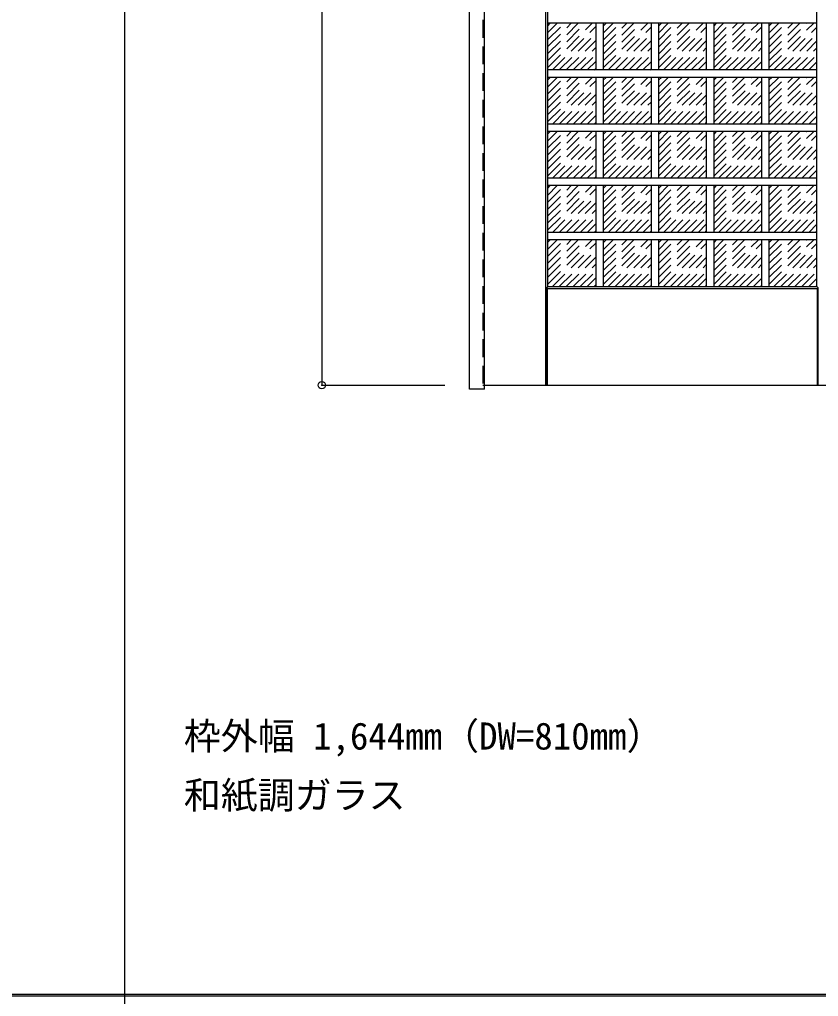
# Model space of a CAD drawing. Units: millimetres, scale not verified. Extents: x -6000 to 5700, y -4307 to 4175.
# Drawn here: x -2909 to -1287, y 186 to 2168 of the extents above; entities that cross this region are included whole.
import ezdxf
from ezdxf.enums import TextEntityAlignment as Align

# ---------------------------------------------------------------- set-up
doc = ezdxf.new("R2010")
doc.units = ezdxf.units.MM
doc.header["$LTSCALE"] = 30
doc.header["$PDMODE"] = 32
doc.header["$PDSIZE"] = 15
doc.linetypes.add('DASHED1', pattern=[1.8, 1.2, -0.6])
for name, color, linetype in [('0-2_扉', 4, 'DASHED1'), ('0-3_仕上げ', 3, 'Continuous'), ('0-4_枠', 3, 'Continuous'), ('0-A_文字', 7, 'Continuous'), ('0-B_寸法', 7, 'Continuous'), ('0-C_ハッチ', 4, 'DASHED1'), ('F-1_枠', 6, 'Continuous')]:
    doc.layers.add(name, color=color, linetype=linetype)
doc.styles.add('ＭＳ ゴシック', font='')
doc.styles.get('ＭＳ ゴシック').set_extended_font_data('MS Gothic')

msp = doc.modelspace()

# ---------------------------------------------------------------- linework, layer by layer
at = {"layer": '0-2_扉'}
for p, q in [((-1968, 3409.5), (-1968, 1426.5)), ((-1968, 1426.5), (-1965, 1426.5))]:
    msp.add_line(p, q, dxfattribs=at)
at = {"layer": '0-2_扉', "color": 3, "linetype": 'Continuous'}
msp.add_line((-1965, 1426.5), (-1158, 1426.5), dxfattribs=at)
at = {"layer": '0-3_仕上げ', "color": 7}
for p, q in [((-1840, 1426.5), (-1840, 3409.5)), ((-1838.5, 1624), (-1836, 1626.5)), ((-1290, 1626.5), (-1287.5, 1624)), ((-1838.5, 1426.5), (-1838.5, 1624)), ((-1837, 1622.5), (-1838.5, 1624)), ((-1837, 1426.5), (-1837, 1622.5)), ((-1837, 1622.5), (-1289, 1622.5)), ((-1289, 1622.5), (-1287.5, 1624)), ((-1289, 1426.5), (-1289, 1622.5)), ((-1287.5, 1426.5), (-1287.5, 1624))]:
    msp.add_line(p, q, dxfattribs=at)
at = {"layer": '0-3_仕上げ'}
for p, q in [((-1836, 1626.5), (-1836, 3259.5)), ((-1290, 1626.5), (-1290, 3259.5)), ((-1290, 2160.83), (-1836, 2160.83)), ((-1738.8, 2160.83), (-1738.8, 2065.97)), ((-1723.8, 2160.83), (-1723.8, 2065.97)), ((-1626.6, 2160.83), (-1626.6, 2065.97)), ((-1611.6, 2160.83), (-1611.6, 2065.97)), ((-1514.4, 2160.83), (-1514.4, 2065.97)), ((-1499.4, 2160.83), (-1499.4, 2065.97)), ((-1402.2, 2160.83), (-1402.2, 2065.97)), ((-1387.2, 2160.83), (-1387.2, 2065.97)), ((-1290, 2065.97), (-1836, 2065.97)), ((-1290, 2050.97), (-1836, 2050.97)), ((-1738.8, 2050.97), (-1738.8, 1956.1)), ((-1723.8, 2050.97), (-1723.8, 1956.1)), ((-1626.6, 2050.97), (-1626.6, 1956.1)), ((-1611.6, 2050.97), (-1611.6, 1956.1)), ((-1514.4, 2050.97), (-1514.4, 1956.1)), ((-1499.4, 2050.97), (-1499.4, 1956.1)), ((-1402.2, 2050.97), (-1402.2, 1956.1)), ((-1387.2, 2050.97), (-1387.2, 1956.1)), ((-1290, 1956.1), (-1836, 1956.1)), ((-1290, 1941.1), (-1836, 1941.1)), ((-1738.8, 1941.1), (-1738.8, 1846.23)), ((-1723.8, 1941.1), (-1723.8, 1846.23)), ((-1626.6, 1941.1), (-1626.6, 1846.23)), ((-1611.6, 1941.1), (-1611.6, 1846.23)), ((-1514.4, 1941.1), (-1514.4, 1846.23)), ((-1499.4, 1941.1), (-1499.4, 1846.23)), ((-1402.2, 1941.1), (-1402.2, 1846.23)), ((-1387.2, 1941.1), (-1387.2, 1846.23)), ((-1290, 1846.23), (-1836, 1846.23)), ((-1290, 1831.23), (-1836, 1831.23)), ((-1738.8, 1831.23), (-1738.8, 1736.37)), ((-1723.8, 1831.23), (-1723.8, 1736.37)), ((-1626.6, 1831.23), (-1626.6, 1736.37)), ((-1611.6, 1831.23), (-1611.6, 1736.37)), ((-1514.4, 1831.23), (-1514.4, 1736.37)), ((-1499.4, 1831.23), (-1499.4, 1736.37)), ((-1402.2, 1831.23), (-1402.2, 1736.37)), ((-1387.2, 1831.23), (-1387.2, 1736.37)), ((-1290, 1736.37), (-1836, 1736.37)), ((-1290, 1721.37), (-1836, 1721.37)), ((-1738.8, 1721.37), (-1738.8, 1626.5)), ((-1723.8, 1721.37), (-1723.8, 1626.5)), ((-1626.6, 1721.37), (-1626.6, 1626.5)), ((-1611.6, 1721.37), (-1611.6, 1626.5)), ((-1514.4, 1721.37), (-1514.4, 1626.5)), ((-1499.4, 1721.37), (-1499.4, 1626.5)), ((-1402.2, 1721.37), (-1402.2, 1626.5)), ((-1387.2, 1721.37), (-1387.2, 1626.5)), ((-1836, 1626.5), (-1290, 1626.5))]:
    msp.add_line(p, q, dxfattribs=at)
at = {"layer": '0-4_枠'}
for p, q in [((-1995, 1418), (-1995, 3453)), ((-1965, 1418), (-1965, 3453)), ((-1965, 1418), (-1995, 1418))]:
    msp.add_line(p, q, dxfattribs=at)
at = {"layer": '0-B_寸法', "color": 4}
for p, q in [((-2295, 3409.5), (-2295, 1426.5)), ((-2295, 1426.5), (-2045, 1426.5))]:
    msp.add_line(p, q, dxfattribs=at)
at = {"layer": '0-B_寸法'}
msp.add_point((-2295, 1426.5), dxfattribs=at)
at = {"layer": '0-C_ハッチ'}
for p, q in [((-1836, 2071.02), (-1746.19, 2160.83)), ((-1836, 2085.16), (-1760.33, 2160.83)), ((-1836, 2099.31), (-1774.47, 2160.83)), ((-1836, 2113.45), (-1788.61, 2160.83)), ((-1836, 2127.59), (-1802.76, 2160.83)), ((-1836, 2141.73), (-1816.9, 2160.83)), ((-1836, 2155.87), (-1831.04, 2160.83)), ((-1723.8, 2070.08), (-1633.05, 2160.83)), ((-1723.8, 2084.23), (-1647.19, 2160.83)), ((-1723.8, 2098.37), (-1661.33, 2160.83)), ((-1723.8, 2112.51), (-1675.48, 2160.83)), ((-1723.8, 2126.65), (-1689.62, 2160.83)), ((-1723.8, 2140.79), (-1703.76, 2160.83)), ((-1723.8, 2154.94), (-1717.9, 2160.83)), ((-1611.6, 2070.08), (-1520.85, 2160.83)), ((-1611.6, 2084.23), (-1534.99, 2160.83)), ((-1611.6, 2098.37), (-1549.13, 2160.83)), ((-1611.6, 2112.51), (-1563.28, 2160.83)), ((-1611.6, 2126.65), (-1577.42, 2160.83)), ((-1611.6, 2140.79), (-1591.56, 2160.83)), ((-1611.6, 2154.94), (-1605.7, 2160.83)), ((-1499.4, 2070.08), (-1408.65, 2160.83)), ((-1499.4, 2084.23), (-1422.79, 2160.83)), ((-1499.4, 2098.37), (-1436.93, 2160.83)), ((-1499.4, 2112.51), (-1451.08, 2160.83)), ((-1499.4, 2126.65), (-1465.22, 2160.83)), ((-1499.4, 2140.79), (-1479.36, 2160.83)), ((-1499.4, 2154.94), (-1493.5, 2160.83)), ((-1387.2, 2070.08), (-1296.45, 2160.83)), ((-1387.2, 2084.23), (-1310.59, 2160.83)), ((-1387.2, 2098.37), (-1324.73, 2160.83)), ((-1387.2, 2112.51), (-1338.88, 2160.83)), ((-1387.2, 2126.65), (-1353.02, 2160.83)), ((-1387.2, 2140.79), (-1367.16, 2160.83)), ((-1387.2, 2154.94), (-1381.3, 2160.83)), ((-1826.91, 2065.97), (-1738.8, 2154.08)), ((-1713.78, 2065.97), (-1626.6, 2153.14)), ((-1601.58, 2065.97), (-1514.4, 2153.14)), ((-1489.38, 2065.97), (-1402.2, 2153.14)), ((-1377.18, 2065.97), (-1290, 2153.14)), ((-1812.77, 2065.97), (-1738.8, 2139.94)), ((-1798.63, 2065.97), (-1738.8, 2125.79)), ((-1699.63, 2065.97), (-1626.6, 2139)), ((-1685.49, 2065.97), (-1626.6, 2124.86)), ((-1587.43, 2065.97), (-1514.4, 2139)), ((-1573.29, 2065.97), (-1514.4, 2124.86)), ((-1475.23, 2065.97), (-1402.2, 2139)), ((-1461.09, 2065.97), (-1402.2, 2124.86)), ((-1363.03, 2065.97), (-1290, 2139)), ((-1348.89, 2065.97), (-1290, 2124.86)), ((-1784.49, 2065.97), (-1738.8, 2111.65)), ((-1671.35, 2065.97), (-1626.6, 2110.72)), ((-1559.15, 2065.97), (-1514.4, 2110.72)), ((-1446.95, 2065.97), (-1402.2, 2110.72)), ((-1334.75, 2065.97), (-1290, 2110.72)), ((-1770.34, 2065.97), (-1738.8, 2097.51)), ((-1756.2, 2065.97), (-1738.8, 2083.37)), ((-1657.21, 2065.97), (-1626.6, 2096.57)), ((-1643.06, 2065.97), (-1626.6, 2082.43)), ((-1545.01, 2065.97), (-1514.4, 2096.57)), ((-1530.86, 2065.97), (-1514.4, 2082.43)), ((-1432.81, 2065.97), (-1402.2, 2096.57)), ((-1418.66, 2065.97), (-1402.2, 2082.43)), ((-1320.61, 2065.97), (-1290, 2096.57)), ((-1306.46, 2065.97), (-1290, 2082.43)), ((-1742.06, 2065.97), (-1738.8, 2069.23)), ((-1628.92, 2065.97), (-1626.6, 2068.29)), ((-1516.72, 2065.97), (-1514.4, 2068.29)), ((-1404.52, 2065.97), (-1402.2, 2068.29)), ((-1292.32, 2065.97), (-1290, 2068.29)), ((-1836, 1961.15), (-1746.19, 2050.97)), ((-1836, 1975.3), (-1760.33, 2050.97)), ((-1836, 1989.44), (-1774.47, 2050.97)), ((-1836, 2003.58), (-1788.61, 2050.97)), ((-1836, 2017.72), (-1802.76, 2050.97)), ((-1836, 2031.86), (-1816.9, 2050.97)), ((-1836, 2046.01), (-1831.04, 2050.97)), ((-1826.91, 1956.1), (-1738.8, 2044.21)), ((-1723.8, 1960.22), (-1633.05, 2050.97)), ((-1723.8, 1974.36), (-1647.19, 2050.97)), ((-1723.8, 1988.5), (-1661.33, 2050.97)), ((-1723.8, 2002.64), (-1675.48, 2050.97)), ((-1723.8, 2016.79), (-1689.62, 2050.97)), ((-1723.8, 2030.93), (-1703.76, 2050.97)), ((-1723.8, 2045.07), (-1717.9, 2050.97)), ((-1713.78, 1956.1), (-1626.6, 2043.27)), ((-1611.6, 1960.22), (-1520.85, 2050.97)), ((-1611.6, 1974.36), (-1534.99, 2050.97)), ((-1611.6, 1988.5), (-1549.13, 2050.97)), ((-1611.6, 2002.64), (-1563.28, 2050.97)), ((-1611.6, 2016.79), (-1577.42, 2050.97)), ((-1611.6, 2030.93), (-1591.56, 2050.97)), ((-1611.6, 2045.07), (-1605.7, 2050.97)), ((-1601.58, 1956.1), (-1514.4, 2043.27)), ((-1499.4, 1960.22), (-1408.65, 2050.97)), ((-1499.4, 1974.36), (-1422.79, 2050.97)), ((-1499.4, 1988.5), (-1436.93, 2050.97)), ((-1499.4, 2002.64), (-1451.08, 2050.97)), ((-1499.4, 2016.79), (-1465.22, 2050.97)), ((-1499.4, 2030.93), (-1479.36, 2050.97)), ((-1499.4, 2045.07), (-1493.5, 2050.97)), ((-1489.38, 1956.1), (-1402.2, 2043.27)), ((-1387.2, 1960.22), (-1296.45, 2050.97)), ((-1387.2, 1974.36), (-1310.59, 2050.97)), ((-1387.2, 1988.5), (-1324.73, 2050.97)), ((-1387.2, 2002.64), (-1338.88, 2050.97)), ((-1387.2, 2016.79), (-1353.02, 2050.97)), ((-1387.2, 2030.93), (-1367.16, 2050.97)), ((-1387.2, 2045.07), (-1381.3, 2050.97)), ((-1377.18, 1956.1), (-1290, 2043.27)), ((-1812.77, 1956.1), (-1738.8, 2030.07)), ((-1699.63, 1956.1), (-1626.6, 2029.13)), ((-1587.43, 1956.1), (-1514.4, 2029.13)), ((-1475.23, 1956.1), (-1402.2, 2029.13)), ((-1363.03, 1956.1), (-1290, 2029.13)), ((-1798.63, 1956.1), (-1738.8, 2015.93)), ((-1685.49, 1956.1), (-1626.6, 2014.99)), ((-1573.29, 1956.1), (-1514.4, 2014.99)), ((-1461.09, 1956.1), (-1402.2, 2014.99)), ((-1348.89, 1956.1), (-1290, 2014.99)), ((-1784.49, 1956.1), (-1738.8, 2001.79)), ((-1770.34, 1956.1), (-1738.8, 1987.64)), ((-1671.35, 1956.1), (-1626.6, 2000.85)), ((-1657.21, 1956.1), (-1626.6, 1986.71)), ((-1559.15, 1956.1), (-1514.4, 2000.85)), ((-1545.01, 1956.1), (-1514.4, 1986.71)), ((-1446.95, 1956.1), (-1402.2, 2000.85)), ((-1432.81, 1956.1), (-1402.2, 1986.71)), ((-1334.75, 1956.1), (-1290, 2000.85)), ((-1320.61, 1956.1), (-1290, 1986.71)), ((-1756.2, 1956.1), (-1738.8, 1973.5)), ((-1643.06, 1956.1), (-1626.6, 1972.56)), ((-1530.86, 1956.1), (-1514.4, 1972.56)), ((-1418.66, 1956.1), (-1402.2, 1972.56)), ((-1306.46, 1956.1), (-1290, 1972.56)), ((-1742.06, 1956.1), (-1738.8, 1959.36)), ((-1628.92, 1956.1), (-1626.6, 1958.42)), ((-1516.72, 1956.1), (-1514.4, 1958.42)), ((-1404.52, 1956.1), (-1402.2, 1958.42)), ((-1292.32, 1956.1), (-1290, 1958.42)), ((-1836, 1851.29), (-1746.19, 1941.1)), ((-1836, 1865.43), (-1760.33, 1941.1)), ((-1836, 1879.57), (-1774.47, 1941.1)), ((-1836, 1893.71), (-1788.61, 1941.1)), ((-1836, 1907.86), (-1802.76, 1941.1)), ((-1836, 1922), (-1816.9, 1941.1)), ((-1836, 1936.14), (-1831.04, 1941.1)), ((-1826.91, 1846.23), (-1738.8, 1934.35)), ((-1723.8, 1850.35), (-1633.05, 1941.1)), ((-1723.8, 1864.49), (-1647.19, 1941.1)), ((-1723.8, 1878.63), (-1661.33, 1941.1)), ((-1723.8, 1892.78), (-1675.48, 1941.1)), ((-1723.8, 1906.92), (-1689.62, 1941.1)), ((-1723.8, 1921.06), (-1703.76, 1941.1)), ((-1723.8, 1935.2), (-1717.9, 1941.1)), ((-1713.78, 1846.23), (-1626.6, 1933.41)), ((-1611.6, 1850.35), (-1520.85, 1941.1)), ((-1611.6, 1864.49), (-1534.99, 1941.1)), ((-1611.6, 1878.63), (-1549.13, 1941.1)), ((-1611.6, 1892.78), (-1563.28, 1941.1)), ((-1611.6, 1906.92), (-1577.42, 1941.1)), ((-1611.6, 1921.06), (-1591.56, 1941.1)), ((-1611.6, 1935.2), (-1605.7, 1941.1)), ((-1601.58, 1846.23), (-1514.4, 1933.41)), ((-1499.4, 1850.35), (-1408.65, 1941.1)), ((-1499.4, 1864.49), (-1422.79, 1941.1)), ((-1499.4, 1878.63), (-1436.93, 1941.1)), ((-1499.4, 1892.78), (-1451.08, 1941.1)), ((-1499.4, 1906.92), (-1465.22, 1941.1)), ((-1499.4, 1921.06), (-1479.36, 1941.1)), ((-1499.4, 1935.2), (-1493.5, 1941.1)), ((-1489.38, 1846.23), (-1402.2, 1933.41)), ((-1387.2, 1850.35), (-1296.45, 1941.1)), ((-1387.2, 1864.49), (-1310.59, 1941.1)), ((-1387.2, 1878.63), (-1324.73, 1941.1)), ((-1387.2, 1892.78), (-1338.88, 1941.1)), ((-1387.2, 1906.92), (-1353.02, 1941.1)), ((-1387.2, 1921.06), (-1367.16, 1941.1)), ((-1387.2, 1935.2), (-1381.3, 1941.1)), ((-1377.18, 1846.23), (-1290, 1933.41)), ((-1812.77, 1846.23), (-1738.8, 1920.2)), ((-1798.63, 1846.23), (-1738.8, 1906.06)), ((-1699.63, 1846.23), (-1626.6, 1919.27)), ((-1685.49, 1846.23), (-1626.6, 1905.12)), ((-1587.43, 1846.23), (-1514.4, 1919.27)), ((-1573.29, 1846.23), (-1514.4, 1905.12)), ((-1475.23, 1846.23), (-1402.2, 1919.27)), ((-1461.09, 1846.23), (-1402.2, 1905.12)), ((-1363.03, 1846.23), (-1290, 1919.27)), ((-1348.89, 1846.23), (-1290, 1905.12)), ((-1784.49, 1846.23), (-1738.8, 1891.92)), ((-1671.35, 1846.23), (-1626.6, 1890.98)), ((-1559.15, 1846.23), (-1514.4, 1890.98)), ((-1446.95, 1846.23), (-1402.2, 1890.98)), ((-1334.75, 1846.23), (-1290, 1890.98)), ((-1770.34, 1846.23), (-1738.8, 1877.78)), ((-1756.2, 1846.23), (-1738.8, 1863.63)), ((-1657.21, 1846.23), (-1626.6, 1876.84)), ((-1545.01, 1846.23), (-1514.4, 1876.84)), ((-1432.81, 1846.23), (-1402.2, 1876.84)), ((-1320.61, 1846.23), (-1290, 1876.84)), ((-1742.06, 1846.23), (-1738.8, 1849.49)), ((-1643.06, 1846.23), (-1626.6, 1862.7)), ((-1628.92, 1846.23), (-1626.6, 1848.56)), ((-1530.86, 1846.23), (-1514.4, 1862.7)), ((-1516.72, 1846.23), (-1514.4, 1848.56)), ((-1418.66, 1846.23), (-1402.2, 1862.7)), ((-1404.52, 1846.23), (-1402.2, 1848.56)), ((-1306.46, 1846.23), (-1290, 1862.7)), ((-1292.32, 1846.23), (-1290, 1848.56)), ((-1836, 1741.42), (-1746.19, 1831.23)), ((-1836, 1755.56), (-1760.33, 1831.23)), ((-1836, 1769.71), (-1774.47, 1831.23)), ((-1836, 1783.85), (-1788.61, 1831.23)), ((-1836, 1797.99), (-1802.76, 1831.23)), ((-1836, 1812.13), (-1816.9, 1831.23)), ((-1836, 1826.27), (-1831.04, 1831.23)), ((-1826.91, 1736.37), (-1738.8, 1824.48)), ((-1723.8, 1740.48), (-1633.05, 1831.23)), ((-1723.8, 1754.63), (-1647.19, 1831.23)), ((-1723.8, 1768.77), (-1661.33, 1831.23)), ((-1723.8, 1782.91), (-1675.48, 1831.23)), ((-1723.8, 1797.05), (-1689.62, 1831.23)), ((-1723.8, 1811.19), (-1703.76, 1831.23)), ((-1723.8, 1825.34), (-1717.9, 1831.23)), ((-1611.6, 1740.48), (-1520.85, 1831.23)), ((-1611.6, 1754.63), (-1534.99, 1831.23)), ((-1611.6, 1768.77), (-1549.13, 1831.23)), ((-1611.6, 1782.91), (-1563.28, 1831.23)), ((-1611.6, 1797.05), (-1577.42, 1831.23)), ((-1611.6, 1811.19), (-1591.56, 1831.23)), ((-1611.6, 1825.34), (-1605.7, 1831.23)), ((-1499.4, 1740.48), (-1408.65, 1831.23)), ((-1499.4, 1754.63), (-1422.79, 1831.23)), ((-1499.4, 1768.77), (-1436.93, 1831.23)), ((-1499.4, 1782.91), (-1451.08, 1831.23)), ((-1499.4, 1797.05), (-1465.22, 1831.23)), ((-1499.4, 1811.19), (-1479.36, 1831.23)), ((-1499.4, 1825.34), (-1493.5, 1831.23)), ((-1387.2, 1740.48), (-1296.45, 1831.23)), ((-1387.2, 1754.63), (-1310.59, 1831.23)), ((-1387.2, 1768.77), (-1324.73, 1831.23)), ((-1387.2, 1782.91), (-1338.88, 1831.23)), ((-1387.2, 1797.05), (-1353.02, 1831.23)), ((-1387.2, 1811.19), (-1367.16, 1831.23)), ((-1387.2, 1825.34), (-1381.3, 1831.23)), ((-1812.77, 1736.37), (-1738.8, 1810.34)), ((-1713.78, 1736.37), (-1626.6, 1823.54)), ((-1699.63, 1736.37), (-1626.6, 1809.4)), ((-1601.58, 1736.37), (-1514.4, 1823.54)), ((-1587.43, 1736.37), (-1514.4, 1809.4)), ((-1489.38, 1736.37), (-1402.2, 1823.54)), ((-1475.23, 1736.37), (-1402.2, 1809.4)), ((-1377.18, 1736.37), (-1290, 1823.54)), ((-1363.03, 1736.37), (-1290, 1809.4)), ((-1798.63, 1736.37), (-1738.8, 1796.19)), ((-1685.49, 1736.37), (-1626.6, 1795.26)), ((-1573.29, 1736.37), (-1514.4, 1795.26)), ((-1461.09, 1736.37), (-1402.2, 1795.26)), ((-1348.89, 1736.37), (-1290, 1795.26)), ((-1784.49, 1736.37), (-1738.8, 1782.05)), ((-1770.34, 1736.37), (-1738.8, 1767.91)), ((-1671.35, 1736.37), (-1626.6, 1781.12)), ((-1657.21, 1736.37), (-1626.6, 1766.97)), ((-1559.15, 1736.37), (-1514.4, 1781.12)), ((-1545.01, 1736.37), (-1514.4, 1766.97)), ((-1446.95, 1736.37), (-1402.2, 1781.12)), ((-1432.81, 1736.37), (-1402.2, 1766.97)), ((-1334.75, 1736.37), (-1290, 1781.12)), ((-1320.61, 1736.37), (-1290, 1766.97)), ((-1756.2, 1736.37), (-1738.8, 1753.77)), ((-1643.06, 1736.37), (-1626.6, 1752.83)), ((-1530.86, 1736.37), (-1514.4, 1752.83)), ((-1418.66, 1736.37), (-1402.2, 1752.83)), ((-1306.46, 1736.37), (-1290, 1752.83)), ((-1742.06, 1736.37), (-1738.8, 1739.63)), ((-1628.92, 1736.37), (-1626.6, 1738.69)), ((-1516.72, 1736.37), (-1514.4, 1738.69)), ((-1404.52, 1736.37), (-1402.2, 1738.69)), ((-1292.32, 1736.37), (-1290, 1738.69)), ((-1836, 1631.55), (-1746.19, 1721.37)), ((-1836, 1645.7), (-1760.33, 1721.37)), ((-1836, 1659.84), (-1774.47, 1721.37)), ((-1836, 1673.98), (-1788.61, 1721.37)), ((-1836, 1688.12), (-1802.76, 1721.37)), ((-1836, 1702.26), (-1816.9, 1721.37)), ((-1836, 1716.41), (-1831.04, 1721.37)), ((-1826.91, 1626.5), (-1738.8, 1714.61)), ((-1723.8, 1630.62), (-1633.05, 1721.37)), ((-1723.8, 1644.76), (-1647.19, 1721.37)), ((-1723.8, 1658.9), (-1661.33, 1721.37)), ((-1723.8, 1673.04), (-1675.48, 1721.37)), ((-1723.8, 1687.19), (-1689.62, 1721.37)), ((-1723.8, 1701.33), (-1703.76, 1721.37)), ((-1723.8, 1715.47), (-1717.9, 1721.37)), ((-1713.78, 1626.5), (-1626.6, 1713.67)), ((-1611.6, 1630.62), (-1520.85, 1721.37)), ((-1611.6, 1644.76), (-1534.99, 1721.37)), ((-1611.6, 1658.9), (-1549.13, 1721.37)), ((-1611.6, 1673.04), (-1563.28, 1721.37)), ((-1611.6, 1687.19), (-1577.42, 1721.37)), ((-1611.6, 1701.33), (-1591.56, 1721.37)), ((-1611.6, 1715.47), (-1605.7, 1721.37)), ((-1601.58, 1626.5), (-1514.4, 1713.67)), ((-1499.4, 1630.62), (-1408.65, 1721.37)), ((-1499.4, 1644.76), (-1422.79, 1721.37)), ((-1499.4, 1658.9), (-1436.93, 1721.37)), ((-1499.4, 1673.04), (-1451.08, 1721.37)), ((-1499.4, 1687.19), (-1465.22, 1721.37)), ((-1499.4, 1701.33), (-1479.36, 1721.37)), ((-1499.4, 1715.47), (-1493.5, 1721.37)), ((-1489.38, 1626.5), (-1402.2, 1713.67)), ((-1387.2, 1630.62), (-1296.45, 1721.37)), ((-1387.2, 1644.76), (-1310.59, 1721.37)), ((-1387.2, 1658.9), (-1324.73, 1721.37)), ((-1387.2, 1673.04), (-1338.88, 1721.37)), ((-1387.2, 1687.19), (-1353.02, 1721.37)), ((-1387.2, 1701.33), (-1367.16, 1721.37)), ((-1387.2, 1715.47), (-1381.3, 1721.37)), ((-1377.18, 1626.5), (-1290, 1713.67)), ((-1812.77, 1626.5), (-1738.8, 1700.47)), ((-1798.63, 1626.5), (-1738.8, 1686.33)), ((-1699.63, 1626.5), (-1626.6, 1699.53)), ((-1685.49, 1626.5), (-1626.6, 1685.39)), ((-1587.43, 1626.5), (-1514.4, 1699.53)), ((-1573.29, 1626.5), (-1514.4, 1685.39)), ((-1475.23, 1626.5), (-1402.2, 1699.53)), ((-1461.09, 1626.5), (-1402.2, 1685.39)), ((-1363.03, 1626.5), (-1290, 1699.53)), ((-1348.89, 1626.5), (-1290, 1685.39)), ((-1784.49, 1626.5), (-1738.8, 1672.19)), ((-1671.35, 1626.5), (-1626.6, 1671.25)), ((-1559.15, 1626.5), (-1514.4, 1671.25)), ((-1446.95, 1626.5), (-1402.2, 1671.25)), ((-1334.75, 1626.5), (-1290, 1671.25)), ((-1770.34, 1626.5), (-1738.8, 1658.04)), ((-1657.21, 1626.5), (-1626.6, 1657.11)), ((-1545.01, 1626.5), (-1514.4, 1657.11)), ((-1432.81, 1626.5), (-1402.2, 1657.11)), ((-1320.61, 1626.5), (-1290, 1657.11)), ((-1756.2, 1626.5), (-1738.8, 1643.9)), ((-1742.06, 1626.5), (-1738.8, 1629.76)), ((-1643.06, 1626.5), (-1626.6, 1642.96)), ((-1628.92, 1626.5), (-1626.6, 1628.82)), ((-1530.86, 1626.5), (-1514.4, 1642.96)), ((-1516.72, 1626.5), (-1514.4, 1628.82)), ((-1418.66, 1626.5), (-1402.2, 1642.96)), ((-1404.52, 1626.5), (-1402.2, 1628.82)), ((-1306.46, 1626.5), (-1290, 1642.96)), ((-1292.32, 1626.5), (-1290, 1628.82))]:
    msp.add_line(p, q, dxfattribs=at)
at = {"layer": 'F-1_枠'}
for p, q in [((-2695, -3790), (-2695, 4175)), ((-6000, 190.5), (5700, 190.5)), ((-6000, 187.5), (5700, 187.5))]:
    msp.add_line(p, q, dxfattribs=at)

# ---------------------------------------------------------------- texts
at = {"layer": '0-A_文字', "style": 'ＭＳ ゴシック'}
for s, p in [('枠外幅 1,644mm（DW=810mm）', (-2575, 670.5)), ('和紙調ガラス', (-2575, 550.5))]:
    msp.add_text(s, height=54.99, dxfattribs=at).set_placement(p, align=Align.BOTTOM_LEFT)

doc.saveas('drawing.dxf')
